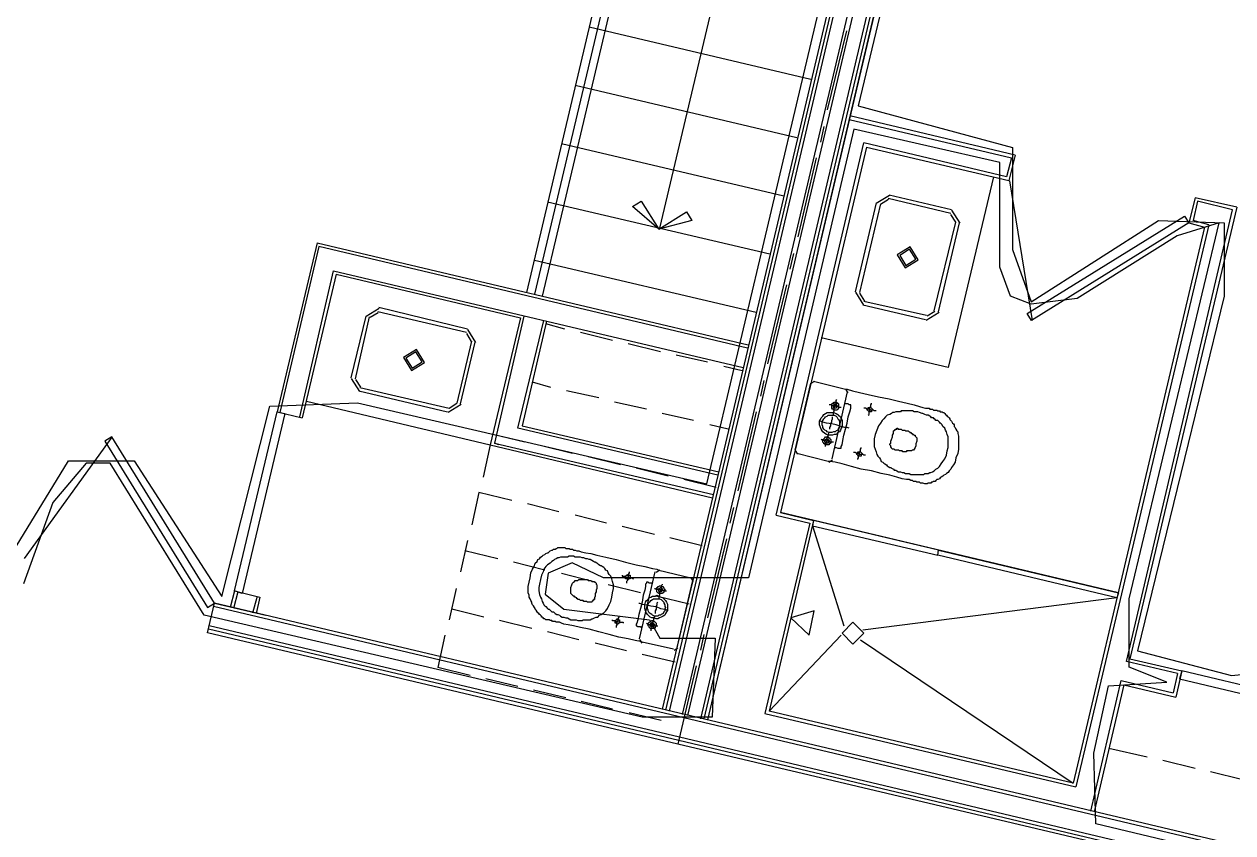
# Model space of a CAD drawing. Header units: feet. Extents: x -84 to 198, y -22 to 181.
# Drawn here: x 75.56 to 94.1, y 126.99 to 139.38 of the extents above; entities that cross this region are included whole.
import ezdxf

# ---------------------------------------------------------------- set-up
doc = ezdxf.new("R2010")
doc.units = ezdxf.units.FT
for name, color, linetype in [('A-AREA-COMUN', 252, 'CONTINUOUS'), ('A-AREA-UNIDAD', 30, 'CONTINUOUS'), ('A-LINEA', 7, 'CONTINUOUS'), ('A-LINEA-FINA', 9, 'CONTINUOUS')]:
    doc.layers.add(name, color=color, linetype=linetype)

msp = doc.modelspace()

# ---------------------------------------------------------------- linework, layer by layer
at = {"layer": 'A-AREA-COMUN'}
msp.add_lwpolyline([(96.32, 126.0978), (92, 127.1289), (91.968, 128.2133), (92.192, 129.2444), (93.088, 129.2978), (92.512, 129.5289), (92.512, 130.5778), (93.888, 136.3378), (93.248, 136.1422), (91.712, 135.1822), (91.008, 135.0933), (90.688, 135.2178), (90.528, 135.6622), (90.528, 137.2622), (88.288, 137.7778), (86.672, 130.8978), (84.448, 130.8978), (83.968, 131.1289), (83.6, 130.9689), (83.552, 130.6489), (83.84, 130.4178), (85.152, 130.2578), (85.312, 129.9733), (86.16, 129.9733), (86.112, 128.7644), (85.04, 128.7644), (78.32, 130.3289), (76.88, 132.6578), (76.512, 132.6578), (76, 132.0533), (75.552, 130.8089)], dxfattribs=at)
at = {"layer": 'A-AREA-UNIDAD'}
for points in [[(46.88, 133.8489), (48.032, 133.9733), (49.808, 133.5289), (49.92, 133.7422), (50.912, 133.7422), (52.128, 133.4222), (52.88, 133.4222), (52.992, 132.7644), (73.152, 128.0178), (73.952, 131.4489), (75.44, 131.3778), (76.24, 132.6933), (77.248, 132.6933), (78.592, 130.6133), (79.328, 133.5289), (80.672, 133.5822), (86.032, 132.3378), (90, 149.1022), (90.688, 149.1022), (91.92, 154.2933), (91.68, 154.4533), (91.68, 155.5378), (92.672, 159.8222), (101.44, 159.3422)], [(99.072, 159.2889), (93.248, 159.5378), (92.128, 154.8978), (92, 153.3333), (88.352, 138.1333), (90.72, 137.4933), (90.72, 135.9289), (91.008, 135.1289), (92.96, 136.3733), (93.968, 136.3378), (93.968, 135.2178), (92.64, 129.7778), (94.08, 129.4044), (95.328, 129.5289)]]:
    msp.add_lwpolyline(points, dxfattribs=at)
at = {"layer": 'A-LINEA'}
for p, q in [((91.8667, 153.3911), (86.04, 128.7244)), ((90.12, 149.0711), (86.2533, 132.6844)), ((90.12, 149.0711), (86.2533, 132.6844)), ((90.1733, 149.0578), (85.4, 128.8711)), ((90.1733, 149.0578), (85.4, 128.8711)), ((90.2267, 149.0578), (85.4533, 128.8578)), ((90.2267, 149.0578), (85.4533, 128.8578)), ((90.4267, 149.0044), (85.6533, 128.8044)), ((90.4267, 149.0044), (85.6533, 128.8044)), ((90.5067, 148.9911), (85.7333, 128.7911)), ((90.5067, 148.9911), (85.7333, 128.7911)), ((90.7067, 148.9378), (85.9333, 128.7378)), ((90.7067, 148.9378), (85.9333, 128.7378)), ((90.76, 148.9244), (85.9867, 128.7378)), ((90.76, 148.9244), (85.9867, 128.7378)), ((90.8133, 148.9111), (86.04, 128.7244)), ((85.9067, 146.4711), (83.2667, 135.2711)), ((86.04, 146.4444), (83.3867, 135.2444)), ((86.16, 146.4178), (83.5067, 135.2178)), ((87.6267, 146.0711), (85.3067, 136.2578)), ((87.6267, 138.5378), (84.2267, 139.3378)), ((88.1733, 139.2844), (87.88, 138.0711)), ((88.1733, 139.2844), (87.88, 138.0711)), ((87.4133, 137.6444), (84.0133, 138.4444)), ((90.76, 137.3778), (88.2267, 137.9778)), ((87.8267, 137.8178), (87.7733, 137.5778)), ((87.8267, 137.8178), (87.7733, 137.5778)), ((88.2133, 137.9244), (90.7067, 137.3378)), ((87.0933, 131.8578), (88.44, 137.5644)), ((90.6267, 137.0444), (88.44, 137.5644)), ((87.2133, 136.7511), (83.8, 137.5511)), ((88.48, 137.4978), (87.16, 131.8978)), ((88.48, 137.4978), (90.6667, 136.9911)), ((87.7067, 137.3378), (87.4267, 136.1244)), ((87.7067, 137.3378), (87.4267, 136.1244)), ((90.7067, 137.3378), (90.6267, 137.0444)), ((90.76, 137.3778), (90.6667, 136.9911)), ((90.4267, 137.0444), (89.7333, 134.1244)), ((90.6761, 136.9834), (91.0224, 134.8427)), ((87, 135.8578), (83.5867, 136.6578)), ((88.6267, 136.6444), (88.3067, 135.2844)), ((88.8317, 136.76), (88.6311, 136.6361)), ((88.8164, 136.6951), (88.696, 136.6208)), ((89.7733, 136.4844), (88.8133, 136.7111)), ((89.7867, 136.5378), (88.8267, 136.7644)), ((93.52, 136.7244), (93.4267, 136.3378)), ((94.16, 136.5778), (93.52, 136.7244)), ((88.6933, 136.6311), (88.3733, 135.2711)), ((89.8506, 136.3481), (89.7764, 136.4684)), ((89.9155, 136.3327), (89.7917, 136.5333)), ((92.4667, 129.6178), (94.0933, 136.5378)), ((94.16, 136.5778), (92.52, 129.6578)), ((89.52, 134.9911), (89.8533, 136.3511)), ((89.5867, 134.9778), (89.9067, 136.3378)), ((93.6667, 136.2711), (91.6533, 127.7511)), ((93.7333, 136.3111), (91.6933, 127.6978)), ((93.4267, 136.3378), (93.6667, 136.2711)), ((93.7333, 136.3111), (93.4933, 136.3778)), ((80.0533, 136.0311), (79.44, 133.4444)), ((80.08, 135.9778), (79.48, 133.4311)), ((80.0533, 136.0311), (86.6667, 134.4711)), ((86.6533, 134.4178), (80.08, 135.9778)), ((86.7867, 134.9644), (83.3867, 135.7644)), ((87.36, 135.8711), (87.3067, 135.6311)), ((87.36, 135.8711), (87.3067, 135.6311)), ((79.7867, 133.3644), (80.3067, 135.6044)), ((80.3467, 135.5511), (79.8267, 133.3511)), ((80.3067, 135.6044), (86.5867, 134.1244)), ((80.3467, 135.5511), (83.1733, 134.8844)), ((87.2533, 135.3911), (86.96, 134.1778)), ((87.2533, 135.3911), (86.96, 134.1778)), ((88.3111, 135.2761), (88.435, 135.0756)), ((88.376, 135.2608), (88.4503, 135.1405)), ((81.005, 135.0266), (80.8045, 134.9028)), ((82.3467, 134.6578), (80.9867, 134.9778)), ((82.36, 134.7111), (81, 135.0444)), ((88.4267, 135.0844), (89.3867, 134.8578)), ((88.44, 135.1378), (89.4, 134.9244)), ((89.395, 134.8489), (89.5955, 134.9727)), ((89.4103, 134.9138), (89.5306, 134.9881)), ((80.8, 134.9111), (80.5733, 133.9644)), ((80.8533, 134.8978), (80.64, 133.9511)), ((80.9897, 134.9618), (80.8694, 134.8875)), ((83.1733, 134.8844), (82.7067, 132.9378)), ((83.2267, 134.9111), (82.7733, 132.9644)), ((83.1333, 133.1911), (83.5333, 134.8444)), ((83.5733, 134.8311), (83.2, 133.2311)), ((83.8533, 134.7111), (83.56, 134.7911)), ((82.424, 134.5214), (82.3497, 134.6418)), ((82.4889, 134.5061), (82.365, 134.7066)), ((84.5867, 134.5378), (84.0933, 134.6578)), ((82.2, 133.5778), (82.4267, 134.5244)), ((82.2533, 133.5644), (82.48, 134.5111)), ((85.32, 134.3644), (84.8267, 134.4844)), ((89.7333, 134.1244), (87.7867, 134.5778)), ((86.04, 134.2044), (85.56, 134.3111)), ((86.5733, 134.0711), (86.2933, 134.1378)), ((80.5778, 133.9561), (80.7016, 133.7556)), ((80.6427, 133.9408), (80.717, 133.8205)), ((83.64, 133.8178), (83.36, 133.8978)), ((86.9067, 133.9244), (86.8533, 133.6844)), ((86.9067, 133.9244), (86.8533, 133.6844)), ((87.3867, 132.8578), (87.6267, 133.8844)), ((87.6841, 133.9099), (87.6279, 133.8752)), ((87.6667, 133.9111), (88.16, 133.7911)), ((80.6933, 133.7644), (82.0533, 133.4444)), ((80.7067, 133.8178), (82.08, 133.4978)), ((84.3733, 133.6578), (83.88, 133.7644)), ((88.1867, 133.7511), (87.9467, 132.7244)), ((88.1987, 133.7337), (88.1641, 133.7899)), ((79.8933, 133.6044), (82.7067, 132.9378)), ((82.0616, 133.4356), (82.2622, 133.5594)), ((82.077, 133.5005), (82.1973, 133.5748)), ((85.1067, 133.4844), (84.6133, 133.5911)), ((79.44, 133.4444), (79.8267, 133.3511)), ((85.8267, 133.3111), (85.3467, 133.4178)), ((86.7867, 133.4444), (86.5067, 132.2311)), ((86.7867, 133.4444), (86.5067, 132.2311)), ((86.2, 132.4711), (83.1333, 133.1911)), ((83.2, 133.2311), (86.2133, 132.5244)), ((86.36, 133.1778), (86.08, 133.2444)), ((76.905, 133.0537), (75.5608, 131.1966)), ((82.7067, 132.9378), (82.6, 132.4444)), ((82.7067, 132.9378), (86.12, 132.1244)), ((83.24, 132.9778), (82.7467, 133.0978)), ((82.7733, 132.9644), (86.1333, 132.1778)), ((82.84, 132.9378), (82.7733, 132.9644)), ((83.9733, 132.8044), (83.4933, 132.9244)), ((84.7067, 132.6311), (84.2133, 132.7511)), ((87.3879, 132.8485), (87.4226, 132.7924)), ((87.8933, 132.6844), (87.4133, 132.8044)), ((85.44, 132.4578), (84.9467, 132.5778)), ((86.2533, 132.6844), (85.3467, 128.8844)), ((87.9026, 132.6724), (87.9587, 132.707)), ((86.1733, 132.2844), (85.68, 132.4044)), ((82.5333, 132.2044), (82.4267, 131.7111)), ((83.04, 132.0844), (82.5333, 132.2044)), ((83.76, 131.9111), (83.28, 132.0311)), ((84.4933, 131.7378), (84.0133, 131.8578)), ((86.44, 131.9778), (86.3867, 131.7378)), ((86.44, 131.9778), (86.3867, 131.7378)), ((87.0933, 131.8578), (87.6133, 131.7378)), ((92.3467, 130.6711), (87.16, 131.8978)), ((85.2267, 131.5644), (84.7333, 131.6844)), ((87.6133, 131.7378), (86.92, 128.8178)), ((87.6533, 131.6978), (88.1333, 130.1644)), ((82.36, 131.4711), (82.2533, 130.9911)), ((85.96, 131.3911), (85.4667, 131.5111)), ((86.3333, 131.4978), (86.04, 130.2844)), ((86.3333, 131.4978), (86.04, 130.2844)), ((82.8267, 131.1911), (82.32, 131.3111)), ((89.5333, 131.2978), (89.5333, 131.2978)), ((89.6267, 131.2711), (89.6267, 131.2711)), ((83.5467, 131.0178), (83.0667, 131.1378)), ((84.28, 130.8444), (83.8, 130.9644)), ((85, 129.9644), (85.24, 130.9911)), ((85.3107, 131.0165), (85.2546, 130.9819)), ((85.2933, 131.0178), (85.7867, 130.8978)), ((85.8254, 130.8404), (85.7907, 130.8965)), ((82.1867, 130.7378), (82.08, 130.2578)), ((85.0133, 130.6711), (84.52, 130.7911)), ((85.8133, 130.8578), (85.5733, 129.8311)), ((78.7867, 130.6978), (78.72, 130.4444)), ((78.84, 130.6844), (78.7733, 130.4311)), ((78.7867, 130.6978), (79.1733, 130.6044)), ((79.0667, 130.3644), (79.1333, 130.6044)), ((79.1733, 130.6044), (79.12, 130.3511)), ((85.76, 130.4978), (85.2533, 130.6178)), ((92.32, 130.5911), (88.4267, 130.0978)), ((78.3733, 130.0578), (78.48, 130.5111)), ((85.68, 128.7511), (78.4667, 130.4578)), ((85.6933, 128.8044), (78.48, 130.5111)), ((78.48, 130.5111), (79.2667, 130.3244)), ((82.6133, 130.2978), (82.12, 130.4178)), ((85.6133, 128.4578), (78.4, 130.1644)), ((83.3467, 130.1244), (82.8533, 130.2444)), ((85.5867, 128.3511), (78.3733, 130.0578)), ((85.6, 128.4044), (78.3867, 130.1111)), ((82.0133, 130.0178), (81.9067, 129.5244)), ((84.0667, 129.9511), (83.5867, 130.0711)), ((85.9867, 130.0311), (85.9333, 129.7911)), ((85.9867, 130.0311), (85.9333, 129.7911)), ((88.0933, 130.0178), (86.9867, 128.8578)), ((84.8, 129.7778), (84.32, 129.8978)), ((85.0013, 129.9552), (85.0359, 129.899)), ((85.52, 129.8044), (85.04, 129.9111)), ((85.5293, 129.7924), (85.5854, 129.827)), ((88.3867, 129.9511), (91.6533, 127.7511)), ((85.5467, 129.6044), (85.04, 129.7244)), ((93.2533, 129.4311), (92.4667, 129.6178)), ((92.52, 129.6578), (93.32, 129.4711)), ((82.4, 129.4044), (81.9067, 129.5244)), ((85.8667, 129.5511), (85.5867, 128.3511)), ((85.8667, 129.5511), (85.5867, 128.3511)), ((93.2533, 129.4311), (93.1867, 129.1378)), ((93.32, 129.4711), (93.2267, 129.0711)), ((83.1333, 129.2311), (82.64, 129.3511)), ((91.92, 127.3244), (92.3867, 129.3244)), ((92.4267, 129.2578), (91.9733, 127.3111)), ((92.3867, 129.3244), (93.1867, 129.1378)), ((92.4267, 129.2578), (93.2267, 129.0711)), ((83.8667, 129.0578), (83.3733, 129.1778)), ((84.5867, 128.8844), (84.1067, 129.0044)), ((91.6533, 127.7511), (86.9867, 128.8578)), ((85.3333, 128.7111), (84.84, 128.8311)), ((96.9333, 126.0844), (85.68, 128.7511)), ((96.9467, 126.1378), (85.6933, 128.8044)), ((86.92, 128.8178), (91.6933, 127.6978)), ((96.84, 125.6978), (85.5867, 128.3511)), ((96.8533, 125.7378), (85.6, 128.4044)), ((96.8667, 125.7911), (85.6133, 128.4578)), ((92.7867, 128.1511), (92.2, 128.2844)), ((93.52, 127.9778), (93.0267, 128.0978)), ((94.2533, 127.8044), (93.76, 127.9244))]:
    msp.add_line(p, q, dxfattribs=at)
for points in [[(85.8, 136.3778), (85.2933, 136.2444), (84.8933, 136.5911), (85.0267, 136.6711), (85.2933, 136.2444), (85.72, 136.5111), (85.8, 136.3778)], [(94.0933, 136.5378), (93.56, 136.6711), (93.4933, 136.3778)], [(93.4267, 136.3378), (91.0133, 134.8444), (90.9467, 134.9511), (93.36, 136.4444), (93.4267, 136.3378)], [(89.075, 135.6489), (89.2755, 135.7727), (89.1517, 135.9733), (88.9511, 135.8495), (89.075, 135.6489)], [(89.0842, 135.6878), (89.2366, 135.7819), (89.1425, 135.9344), (88.9901, 135.8403), (89.0842, 135.6878)], [(81.3778, 134.2761), (81.5016, 134.0756), (81.7022, 134.1994), (81.5784, 134.4), (81.3778, 134.2761)], [(81.4167, 134.2669), (81.5108, 134.1145), (81.6633, 134.2086), (81.5692, 134.361), (81.4167, 134.2669)], [(88.16, 133.7911), (88.1867, 133.7911), (88.2667, 133.7644), (88.3733, 133.7378), (88.5067, 133.7111), (88.6667, 133.6711), (88.8267, 133.6444), (88.9733, 133.6044), (89.1067, 133.5778), (89.2133, 133.5511), (89.2933, 133.5244), (89.3467, 133.5111), (89.3867, 133.4978), (89.4133, 133.4978), (89.44, 133.4978), (89.4533, 133.4844), (89.4667, 133.4844), (89.48, 133.4844), (89.4933, 133.4844), (89.5067, 133.4711), (89.52, 133.4711), (89.5333, 133.4711), (89.56, 133.4711), (89.5733, 133.4578), (89.5867, 133.4578), (89.6, 133.4578), (89.6133, 133.4444), (89.6267, 133.4444), (89.64, 133.4444), (89.6533, 133.4311), (89.6667, 133.4311), (89.68, 133.4178), (89.6933, 133.4044), (89.7067, 133.3911), (89.72, 133.3778), (89.7333, 133.3644), (89.7467, 133.3511), (89.76, 133.3378), (89.76, 133.3244), (89.7733, 133.3111), (89.7867, 133.2978), (89.8, 133.2711), (89.8133, 133.2578), (89.8267, 133.2444), (89.8267, 133.2178), (89.84, 133.2044), (89.8533, 133.1778), (89.8667, 133.1511), (89.88, 133.1378), (89.88, 133.1111), (89.8933, 133.0711), (89.8933, 133.0311), (89.8933, 132.9911), (89.8933, 132.9378), (89.8933, 132.8711), (89.88, 132.8044), (89.8533, 132.7378), (89.84, 132.6711), (89.8133, 132.6311), (89.7867, 132.5911), (89.7733, 132.5644), (89.7467, 132.5378), (89.7333, 132.5111), (89.7067, 132.4978), (89.6933, 132.4844), (89.6667, 132.4711), (89.6533, 132.4578), (89.6267, 132.4444), (89.6133, 132.4311), (89.6, 132.4178), (89.5733, 132.4044), (89.56, 132.4044), (89.5467, 132.3911), (89.5333, 132.3778), (89.5067, 132.3778), (89.4933, 132.3644), (89.48, 132.3644), (89.4667, 132.3511), (89.44, 132.3511), (89.4267, 132.3511), (89.4133, 132.3378), (89.4, 132.3378), (89.3867, 132.3378), (89.3733, 132.3378), (89.3467, 132.3511), (89.3333, 132.3511), (89.32, 132.3511), (89.3067, 132.3511), (89.2933, 132.3644), (89.28, 132.3644), (89.2667, 132.3644), (89.2533, 132.3644), (89.24, 132.3778), (89.2267, 132.3778), (89.2133, 132.3778), (89.2, 132.3778), (89.1867, 132.3911), (89.1733, 132.3911), (89.16, 132.3911), (89.1333, 132.4044), (89.0933, 132.4044), (89.0267, 132.4178), (88.9467, 132.4444), (88.84, 132.4711), (88.7067, 132.4978), (88.56, 132.5378), (88.4, 132.5644), (88.2533, 132.6044), (88.1067, 132.6444), (88, 132.6711), (87.92, 132.6844), (87.8933, 132.6844)], [(88.0933, 133.5111), (88.0667, 133.5111), (88.0533, 133.5244), (88.0133, 133.5244), (87.9867, 133.5378), (87.96, 133.5378), (87.9333, 133.5511), (87.92, 133.5511), (87.9067, 133.5511)], [(88.0533, 133.5111), (88.0533, 133.4978), (88.04, 133.4844), (88.0267, 133.4711), (88.0133, 133.4711), (88, 133.4711), (87.9867, 133.4711), (87.9733, 133.4711), (87.9733, 133.4844), (87.96, 133.4844), (87.9467, 133.4978), (87.9467, 133.5111), (87.9467, 133.5244), (87.9467, 133.5378), (87.9467, 133.5511), (87.9467, 133.5644), (87.96, 133.5778), (87.9733, 133.5778), (87.9867, 133.5911), (88, 133.5911), (88.0133, 133.5911), (88.0267, 133.5911), (88.0267, 133.5778), (88.04, 133.5778), (88.0533, 133.5644), (88.0533, 133.5511), (88.0533, 133.5378), (88.0533, 133.5244), (88.0533, 133.5111)], [(87.9733, 133.4044), (87.9733, 133.4311), (87.9867, 133.4578), (87.9867, 133.4978), (88, 133.5378), (88.0133, 133.5644), (88.0133, 133.5911), (88.0133, 133.6178), (88.0267, 133.6311)], [(88.0267, 133.5244), (88.0267, 133.5111), (88.0133, 133.5111), (88.0133, 133.4978), (88, 133.4978), (87.9867, 133.4978), (87.9733, 133.5111), (87.9733, 133.5244), (87.9733, 133.5378), (87.9733, 133.5511), (87.9867, 133.5511), (87.9867, 133.5644), (88, 133.5644), (88.0133, 133.5644), (88.0133, 133.5511), (88.0267, 133.5511), (88.0267, 133.5378), (88.0267, 133.5244)], [(87.9867, 132.8978), (88, 132.8978), (88.0133, 132.8978), (88.04, 132.8844), (88.0533, 132.8844), (88.0667, 132.8844), (88.08, 132.8844), (88.0933, 132.8844), (88.0933, 132.8978), (88.0933, 132.9111), (88.1067, 132.9378), (88.12, 133.0044), (88.1333, 133.0844), (88.16, 133.1778), (88.1867, 133.2711), (88.2, 133.3644), (88.2267, 133.4444), (88.24, 133.4978), (88.24, 133.5244), (88.24, 133.5378), (88.24, 133.5511), (88.2267, 133.5511), (88.2133, 133.5511), (88.2, 133.5644), (88.1867, 133.5644), (88.1733, 133.5644), (88.16, 133.5644), (88.1467, 133.5644)], [(88.6267, 133.4578), (88.6, 133.4578), (88.5867, 133.4711), (88.5467, 133.4711), (88.52, 133.4844), (88.4933, 133.4844), (88.4667, 133.4978), (88.4533, 133.4978), (88.44, 133.4978)], [(88.5733, 133.4711), (88.56, 133.4578), (88.56, 133.4444), (88.5467, 133.4444), (88.5333, 133.4444), (88.52, 133.4444), (88.5067, 133.4578), (88.5067, 133.4711), (88.4933, 133.4711), (88.4933, 133.4844), (88.5067, 133.4978), (88.5067, 133.5111), (88.52, 133.5111), (88.5333, 133.5111), (88.5467, 133.5111), (88.56, 133.4978), (88.5733, 133.4844), (88.5733, 133.4711)], [(88.5067, 133.3911), (88.52, 133.4044), (88.52, 133.4178), (88.52, 133.4444), (88.5333, 133.4711), (88.5333, 133.4978), (88.5467, 133.5244), (88.5467, 133.5511), (88.56, 133.5644), (88.56, 133.5778)], [(79.56, 133.4178), (78.9067, 130.6578), (78.7867, 130.6978), (79.44, 133.4444), (79.56, 133.4178)], [(88.1067, 133.2178), (88.0933, 133.1911), (88.08, 133.1644), (88.0667, 133.1378), (88.04, 133.1244), (88.0133, 133.0978), (87.9867, 133.0978), (87.96, 133.0844), (87.9333, 133.0844), (87.8933, 133.0844), (87.8667, 133.0978), (87.84, 133.1111), (87.8133, 133.1378), (87.8, 133.1511), (87.7867, 133.1778), (87.7733, 133.2044), (87.76, 133.2444), (87.76, 133.2711), (87.76, 133.2978), (87.7733, 133.3244), (87.7867, 133.3511), (87.8133, 133.3778), (87.8267, 133.4044), (87.8533, 133.4178), (87.88, 133.4311), (87.92, 133.4311), (87.9467, 133.4311), (87.9733, 133.4311), (88.0133, 133.4178), (88.04, 133.4044), (88.0533, 133.3911), (88.08, 133.3644), (88.0933, 133.3378), (88.1067, 133.3111), (88.1067, 133.2844), (88.1067, 133.2444), (88.1067, 133.2178)], [(88.0667, 133.2311), (88.0667, 133.2044), (88.0533, 133.1911), (88.04, 133.1644), (88.0133, 133.1511), (88, 133.1378), (87.9733, 133.1378), (87.9467, 133.1244), (87.9333, 133.1244), (87.9067, 133.1244), (87.88, 133.1378), (87.8667, 133.1511), (87.84, 133.1644), (87.8267, 133.1778), (87.8133, 133.2044), (87.8133, 133.2178), (87.8, 133.2444), (87.8, 133.2711), (87.8, 133.2978), (87.8133, 133.3111), (87.8267, 133.3378), (87.84, 133.3511), (87.8533, 133.3644), (87.88, 133.3778), (87.8933, 133.3911), (87.92, 133.3911), (87.9467, 133.3911), (87.9733, 133.3911), (87.9867, 133.3911), (88.0133, 133.3778), (88.0267, 133.3644), (88.04, 133.3378), (88.0533, 133.3244), (88.0667, 133.2978), (88.0667, 133.2844), (88.0667, 133.2578), (88.0667, 133.2311)], [(87.92, 133.1778), (87.92, 133.1911), (87.92, 133.2044), (87.9333, 133.2311), (87.9333, 133.2578), (87.9467, 133.2844), (87.9467, 133.3111), (87.96, 133.3378), (87.96, 133.3511), (87.96, 133.3644)], [(88.6133, 133.0978), (88.6, 133.0311), (88.6, 132.9644), (88.6, 132.9111), (88.6133, 132.8711), (88.6267, 132.8311), (88.64, 132.7911), (88.6533, 132.7644), (88.68, 132.7378), (88.6933, 132.7111), (88.7067, 132.6844), (88.7333, 132.6711), (88.7467, 132.6578), (88.76, 132.6444), (88.7867, 132.6311), (88.8, 132.6178), (88.8133, 132.6044), (88.84, 132.5911), (88.8533, 132.5911), (88.8667, 132.5778), (88.8933, 132.5644), (88.9067, 132.5511), (88.9333, 132.5511), (88.9467, 132.5378), (88.9733, 132.5244), (89, 132.5244), (89.0267, 132.5111), (89.0533, 132.5111), (89.08, 132.4978), (89.1067, 132.4978), (89.1333, 132.4978), (89.16, 132.4844), (89.1867, 132.4844), (89.2133, 132.4844), (89.24, 132.4844), (89.2533, 132.4844), (89.28, 132.4844), (89.2933, 132.4844), (89.32, 132.4844), (89.3333, 132.4844), (89.36, 132.4844), (89.3733, 132.4978), (89.3867, 132.4978), (89.4133, 132.4978), (89.4267, 132.4978), (89.4533, 132.5111), (89.4667, 132.5111), (89.4933, 132.5244), (89.52, 132.5378), (89.5467, 132.5644), (89.5733, 132.5778), (89.6, 132.6044), (89.6267, 132.6444), (89.6533, 132.6844), (89.68, 132.7244), (89.7067, 132.7778), (89.72, 132.8444), (89.7333, 132.8978), (89.7333, 132.9644), (89.7333, 133.0178), (89.7333, 133.0578), (89.72, 133.0978), (89.7067, 133.1378), (89.6933, 133.1644), (89.68, 133.1911), (89.6533, 133.2178), (89.64, 133.2444), (89.6267, 133.2578), (89.6133, 133.2711), (89.6, 133.2844), (89.5867, 133.2978), (89.5733, 133.3111), (89.5467, 133.3111), (89.5333, 133.3244), (89.52, 133.3378), (89.5067, 133.3511), (89.48, 133.3511), (89.4667, 133.3644), (89.4533, 133.3778), (89.4267, 133.3911), (89.4, 133.3911), (89.3733, 133.4044), (89.3467, 133.4178), (89.3333, 133.4178), (89.2933, 133.4311), (89.2667, 133.4444), (89.24, 133.4444), (89.2133, 133.4444), (89.1867, 133.4578), (89.1733, 133.4578), (89.1467, 133.4578), (89.12, 133.4578), (89.0933, 133.4578), (89.08, 133.4578), (89.0533, 133.4578), (89.04, 133.4578), (89.0133, 133.4578), (89, 133.4444), (88.9733, 133.4444), (88.96, 133.4444), (88.9333, 133.4444), (88.9067, 133.4311), (88.88, 133.4311), (88.8667, 133.4178), (88.84, 133.4044), (88.8, 133.3911), (88.7733, 133.3644), (88.7467, 133.3378), (88.72, 133.3111), (88.6933, 133.2711), (88.6667, 133.2311), (88.64, 133.1644), (88.6133, 133.0978)], [(88.2133, 133.1911), (88.1867, 133.2044), (88.1467, 133.2044), (88.0933, 133.2178), (88.0133, 133.2444), (87.9467, 133.2578), (87.8667, 133.2711), (87.8133, 133.2844), (87.7733, 133.2978), (87.76, 133.2978)], [(87.8533, 132.9111), (87.8533, 132.9378), (87.8667, 132.9644), (87.88, 133.0044), (87.88, 133.0444), (87.8933, 133.0711), (87.8933, 133.0978), (87.9067, 133.1244), (87.9067, 133.1378)], [(88.8933, 133.1378), (88.8933, 133.1511), (88.9067, 133.1511), (88.9067, 133.1644), (88.92, 133.1644), (88.92, 133.1778), (88.9333, 133.1778), (88.9467, 133.1778), (88.9467, 133.1911), (88.96, 133.1911), (88.96, 133.1778), (88.9733, 133.1778), (88.9867, 133.1778), (89, 133.1778), (89.0133, 133.1778), (89.0267, 133.1644), (89.04, 133.1644), (89.0533, 133.1644), (89.0667, 133.1644), (89.08, 133.1511), (89.0933, 133.1511), (89.1067, 133.1511), (89.12, 133.1511), (89.1333, 133.1378), (89.1467, 133.1378), (89.1467, 133.1244), (89.16, 133.1244), (89.1733, 133.1111), (89.1867, 133.1111), (89.1867, 133.0978), (89.2, 133.0978), (89.2133, 133.0844), (89.2267, 133.0844), (89.2267, 133.0711), (89.24, 133.0578), (89.2533, 133.0444), (89.2533, 133.0178), (89.2533, 132.9911), (89.24, 132.9511), (89.24, 132.9244), (89.2267, 132.8978), (89.2133, 132.8711), (89.2, 132.8578), (89.1867, 132.8578), (89.1733, 132.8444), (89.16, 132.8444), (89.1467, 132.8444), (89.1333, 132.8444), (89.12, 132.8444), (89.1067, 132.8444), (89.0933, 132.8444), (89.0933, 132.8311), (89.08, 132.8311), (89.0667, 132.8311), (89.0533, 132.8311), (89.04, 132.8311), (89.0267, 132.8444), (89.0133, 132.8444), (89, 132.8444), (88.9867, 132.8444), (88.9733, 132.8578), (88.9467, 132.8578), (88.9333, 132.8578), (88.92, 132.8578), (88.9067, 132.8711), (88.8933, 132.8711), (88.88, 132.8711), (88.8667, 132.8844), (88.8667, 132.8978), (88.8533, 132.8978), (88.8533, 132.9111), (88.8533, 132.9244), (88.84, 132.9378), (88.84, 132.9511), (88.8533, 132.9644), (88.8533, 132.9911), (88.8667, 133.0178), (88.88, 133.0578), (88.88, 133.0844), (88.8933, 133.1111), (88.8933, 133.1378)], [(78.48, 130.5111), (76.9067, 133.0578), (76.8, 132.9911), (78.3733, 130.4444), (78.48, 130.5111)], [(87.9733, 132.9778), (87.96, 132.9778), (87.9467, 132.9778), (87.92, 132.9778), (87.8933, 132.9911), (87.8667, 132.9911), (87.8267, 133.0044), (87.8133, 133.0044), (87.7867, 133.0178)], [(87.9333, 132.9778), (87.9333, 132.9644), (87.92, 132.9644), (87.92, 132.9511), (87.9067, 132.9511), (87.9067, 132.9378), (87.8933, 132.9378), (87.88, 132.9378), (87.8667, 132.9378), (87.8533, 132.9378), (87.84, 132.9511), (87.8267, 132.9511), (87.8267, 132.9644), (87.8133, 132.9778), (87.8133, 132.9911), (87.8133, 133.0044), (87.8133, 133.0178), (87.8267, 133.0311), (87.84, 133.0444), (87.8533, 133.0578), (87.8667, 133.0578), (87.88, 133.0578), (87.8933, 133.0578), (87.8933, 133.0444), (87.9067, 133.0444), (87.92, 133.0444), (87.92, 133.0311), (87.9333, 133.0178), (87.9333, 133.0044), (87.9333, 132.9911), (87.9333, 132.9778)], [(87.9067, 132.9911), (87.9067, 132.9778), (87.8933, 132.9778), (87.8933, 132.9644), (87.88, 132.9644), (87.8667, 132.9644), (87.8533, 132.9644), (87.8533, 132.9778), (87.84, 132.9778), (87.84, 132.9911), (87.84, 133.0044), (87.8533, 133.0178), (87.8667, 133.0311), (87.88, 133.0311), (87.88, 133.0178), (87.8933, 133.0178), (87.9067, 133.0044), (87.9067, 132.9911)], [(88.4667, 132.7778), (88.44, 132.7778), (88.4267, 132.7911), (88.3867, 132.7911), (88.36, 132.8044), (88.3333, 132.8044), (88.3067, 132.8178), (88.2933, 132.8178), (88.28, 132.8178)], [(88.4133, 132.7911), (88.4, 132.7911), (88.4, 132.7778), (88.4, 132.7644), (88.3867, 132.7644), (88.3733, 132.7644), (88.36, 132.7644), (88.3467, 132.7778), (88.3333, 132.7911), (88.3333, 132.8044), (88.3467, 132.8178), (88.3467, 132.8311), (88.36, 132.8311), (88.3733, 132.8311), (88.3867, 132.8311), (88.4, 132.8178), (88.4133, 132.8044), (88.4133, 132.7911)], [(88.3467, 132.7111), (88.3467, 132.7244), (88.36, 132.7378), (88.36, 132.7644), (88.3733, 132.7911), (88.3733, 132.8178), (88.3867, 132.8444), (88.3867, 132.8711), (88.4, 132.8844), (88.4, 132.8978)], [(87.16, 131.8978), (87.6667, 131.7778), (86.9867, 128.8578)], [(87.6533, 131.6978), (89.5733, 131.2444), (89.5867, 131.3244), (87.6667, 131.7778), (87.6533, 131.6978)], [(87.7067, 131.7244), (87.7067, 131.7244), (87.7067, 131.7244)], [(85.04, 129.9111), (85.0133, 129.9244), (84.9333, 129.9378), (84.8267, 129.9644), (84.68, 129.9911), (84.5333, 130.0311), (84.3733, 130.0711), (84.2267, 130.1111), (84.0933, 130.1378), (83.9867, 130.1644), (83.9067, 130.1778), (83.84, 130.1911), (83.8, 130.2044), (83.7733, 130.2178), (83.76, 130.2178), (83.7467, 130.2178), (83.7333, 130.2178), (83.72, 130.2178), (83.7067, 130.2311), (83.6933, 130.2311), (83.68, 130.2311), (83.6667, 130.2311), (83.6533, 130.2444), (83.64, 130.2444), (83.6267, 130.2444), (83.6133, 130.2578), (83.6, 130.2578), (83.5867, 130.2578), (83.56, 130.2578), (83.5467, 130.2711), (83.5333, 130.2711), (83.52, 130.2844), (83.5067, 130.2978), (83.4933, 130.2978), (83.4933, 130.3111), (83.48, 130.3244), (83.4667, 130.3378), (83.4533, 130.3511), (83.44, 130.3644), (83.4267, 130.3778), (83.4133, 130.4044), (83.4, 130.4178), (83.4, 130.4311), (83.3867, 130.4444), (83.3733, 130.4711), (83.36, 130.4844), (83.3467, 130.5111), (83.3467, 130.5244), (83.3333, 130.5511), (83.32, 130.5778), (83.3067, 130.6044), (83.3067, 130.6311), (83.2933, 130.6711), (83.2933, 130.7244), (83.2933, 130.7644), (83.3067, 130.8311), (83.32, 130.8978), (83.3333, 130.9778), (83.36, 131.0311), (83.3867, 131.0844), (83.4, 131.1244), (83.4267, 131.1511), (83.44, 131.1778), (83.4667, 131.1911), (83.48, 131.2178), (83.5067, 131.2311), (83.52, 131.2444), (83.5467, 131.2578), (83.56, 131.2711), (83.5867, 131.2844), (83.6, 131.2844), (83.6133, 131.2978), (83.6267, 131.3111), (83.6533, 131.3244), (83.6667, 131.3244), (83.68, 131.3378), (83.7067, 131.3378), (83.72, 131.3511), (83.7333, 131.3511), (83.7467, 131.3644), (83.76, 131.3644), (83.7867, 131.3644), (83.8, 131.3644), (83.8133, 131.3644), (83.8267, 131.3644), (83.84, 131.3644), (83.8533, 131.3644), (83.8667, 131.3511), (83.88, 131.3511), (83.9067, 131.3511), (83.92, 131.3511), (83.9333, 131.3378), (83.9467, 131.3378), (83.96, 131.3378), (83.9733, 131.3378), (83.9867, 131.3244), (84, 131.3244), (84.0133, 131.3244), (84.04, 131.3111), (84.0667, 131.3111), (84.1067, 131.2978), (84.1733, 131.2844), (84.2533, 131.2711), (84.3467, 131.2444), (84.48, 131.2178), (84.64, 131.1778), (84.7867, 131.1378), (84.9467, 131.0978), (85.08, 131.0711), (85.2, 131.0444), (85.2667, 131.0311), (85.2933, 131.0178)], [(92.32, 130.5911), (89.5733, 131.2444), (89.5867, 131.3244), (92.3467, 130.6711), (92.32, 130.5911)], [(84.5733, 130.6044), (84.5867, 130.6711), (84.6, 130.7378), (84.6, 130.7911), (84.5867, 130.8444), (84.5733, 130.8844), (84.56, 130.9244), (84.5333, 130.9511), (84.52, 130.9778), (84.5067, 131.0044), (84.48, 131.0178), (84.4667, 131.0444), (84.4533, 131.0578), (84.4267, 131.0711), (84.4133, 131.0844), (84.4, 131.0844), (84.3733, 131.0978), (84.36, 131.1111), (84.3467, 131.1244), (84.32, 131.1378), (84.3067, 131.1378), (84.2933, 131.1511), (84.2667, 131.1644), (84.24, 131.1778), (84.2267, 131.1778), (84.2, 131.1911), (84.1733, 131.1911), (84.1467, 131.2044), (84.12, 131.2044), (84.0933, 131.2178), (84.0533, 131.2178), (84.0267, 131.2178), (84.0133, 131.2178), (83.9867, 131.2311), (83.96, 131.2311), (83.9333, 131.2311), (83.92, 131.2311), (83.8933, 131.2178), (83.88, 131.2178), (83.8533, 131.2178), (83.84, 131.2178), (83.8133, 131.2178), (83.8, 131.2178), (83.7867, 131.2178), (83.76, 131.2044), (83.7467, 131.2044), (83.72, 131.1911), (83.6933, 131.1778), (83.68, 131.1644), (83.6533, 131.1511), (83.6267, 131.1244), (83.5867, 131.0978), (83.56, 131.0711), (83.5333, 131.0311), (83.52, 130.9911), (83.4933, 130.9378), (83.48, 130.8711), (83.4667, 130.8044), (83.4533, 130.7511), (83.4533, 130.6978), (83.4667, 130.6444), (83.48, 130.6044), (83.4933, 130.5778), (83.5067, 130.5378), (83.52, 130.5111), (83.5333, 130.4844), (83.5467, 130.4711), (83.56, 130.4578), (83.5867, 130.4311), (83.6, 130.4178), (83.6133, 130.4178), (83.6267, 130.4044), (83.64, 130.3911), (83.6533, 130.3778), (83.68, 130.3778), (83.6933, 130.3644), (83.7067, 130.3511), (83.7333, 130.3378), (83.7467, 130.3378), (83.7733, 130.3244), (83.7867, 130.3111), (83.8133, 130.2978), (83.84, 130.2978), (83.8667, 130.2844), (83.8933, 130.2844), (83.92, 130.2711), (83.9467, 130.2578), (83.9733, 130.2578), (84, 130.2578), (84.0267, 130.2578), (84.0533, 130.2444), (84.08, 130.2444), (84.0933, 130.2444), (84.12, 130.2444), (84.1333, 130.2578), (84.16, 130.2578), (84.1733, 130.2578), (84.2, 130.2578), (84.2133, 130.2578), (84.24, 130.2578), (84.2667, 130.2711), (84.28, 130.2711), (84.3067, 130.2844), (84.3333, 130.2978), (84.36, 130.2978), (84.3867, 130.3244), (84.4133, 130.3378), (84.4533, 130.3644), (84.48, 130.3911), (84.5067, 130.4311), (84.5333, 130.4844), (84.56, 130.5378), (84.5733, 130.6044)], [(84.7333, 130.9378), (84.7333, 130.9244), (84.7467, 130.9244), (84.7733, 130.9244), (84.8, 130.9111), (84.84, 130.9111), (84.8667, 130.8978), (84.88, 130.8978), (84.9067, 130.8844)], [(84.7867, 130.9244), (84.8, 130.9378), (84.8133, 130.9378), (84.8133, 130.9511), (84.8267, 130.9511), (84.84, 130.9378), (84.8533, 130.9378), (84.8533, 130.9244), (84.8533, 130.9111), (84.8533, 130.8978), (84.8533, 130.8844), (84.84, 130.8844), (84.8267, 130.8711), (84.8133, 130.8711), (84.8133, 130.8844), (84.8, 130.8844), (84.7867, 130.8844), (84.7867, 130.8978), (84.7867, 130.9111), (84.7867, 130.9244)], [(84.84, 130.9911), (84.84, 130.9778), (84.8267, 130.9511), (84.8267, 130.9244), (84.8133, 130.8844), (84.8133, 130.8578), (84.8, 130.8444), (84.8, 130.8178)], [(84.3067, 130.5644), (84.2933, 130.5644), (84.2933, 130.5511), (84.28, 130.5511), (84.28, 130.5378), (84.2667, 130.5378), (84.2667, 130.5244), (84.2533, 130.5244), (84.24, 130.5244), (84.2267, 130.5244), (84.2133, 130.5244), (84.2, 130.5244), (84.1867, 130.5378), (84.1733, 130.5378), (84.1467, 130.5378), (84.1333, 130.5511), (84.12, 130.5511), (84.1067, 130.5511), (84.0933, 130.5511), (84.08, 130.5644), (84.0667, 130.5644), (84.0533, 130.5644), (84.0533, 130.5778), (84.04, 130.5778), (84.04, 130.5911), (84.0267, 130.5911), (84.0133, 130.6044), (84, 130.6044), (84, 130.6178), (83.9867, 130.6178), (83.9733, 130.6311), (83.96, 130.6444), (83.9467, 130.6578), (83.9467, 130.6711), (83.9467, 130.6978), (83.9467, 130.7244), (83.9467, 130.7511), (83.96, 130.7911), (83.9733, 130.8178), (83.9867, 130.8311), (84, 130.8444), (84.0133, 130.8578), (84.0267, 130.8578), (84.04, 130.8578), (84.0533, 130.8578), (84.0667, 130.8711), (84.08, 130.8711), (84.0933, 130.8711), (84.1067, 130.8711), (84.12, 130.8711), (84.1333, 130.8711), (84.1467, 130.8711), (84.16, 130.8711), (84.1733, 130.8711), (84.1867, 130.8711), (84.2, 130.8711), (84.2133, 130.8578), (84.2267, 130.8578), (84.24, 130.8578), (84.2533, 130.8578), (84.2667, 130.8444), (84.28, 130.8444), (84.2933, 130.8444), (84.3067, 130.8444), (84.3067, 130.8311), (84.32, 130.8311), (84.3333, 130.8178), (84.3333, 130.8044), (84.3467, 130.7911), (84.3467, 130.7778), (84.3467, 130.7644), (84.3467, 130.7378), (84.3333, 130.7111), (84.3333, 130.6844), (84.32, 130.6578), (84.32, 130.6178), (84.3067, 130.5911), (84.3067, 130.5778), (84.3067, 130.5644)], [(85.2, 130.8044), (85.1867, 130.8178), (85.1733, 130.8178), (85.16, 130.8178), (85.1467, 130.8178), (85.1333, 130.8311), (85.12, 130.8311), (85.1067, 130.8311), (85.1067, 130.8178), (85.0933, 130.8044), (85.0933, 130.7644), (85.08, 130.7111), (85.0533, 130.6311), (85.04, 130.5244), (85.0133, 130.4311), (84.9867, 130.3378), (84.9733, 130.2578), (84.96, 130.2044), (84.9467, 130.1911), (84.9467, 130.1778), (84.9467, 130.1644), (84.96, 130.1644), (84.9733, 130.1511), (84.9867, 130.1511), (85, 130.1511), (85.0133, 130.1511), (85.0267, 130.1378), (85.04, 130.1378)], [(85.2267, 130.7378), (85.24, 130.7378), (85.2533, 130.7244), (85.28, 130.7244), (85.3067, 130.7244), (85.3333, 130.7111), (85.36, 130.7111), (85.3867, 130.6978), (85.4, 130.6978), (85.4133, 130.6978)], [(85.2667, 130.7244), (85.2667, 130.7378), (85.2667, 130.7511), (85.28, 130.7511), (85.28, 130.7644), (85.2933, 130.7644), (85.3067, 130.7778), (85.32, 130.7778), (85.3333, 130.7778), (85.3467, 130.7644), (85.36, 130.7644), (85.36, 130.7511), (85.3733, 130.7511), (85.3733, 130.7378), (85.3867, 130.7244), (85.3867, 130.7111), (85.3733, 130.6978), (85.3733, 130.6844), (85.36, 130.6711), (85.3467, 130.6578), (85.3333, 130.6578), (85.32, 130.6578), (85.3067, 130.6578), (85.2933, 130.6578), (85.28, 130.6711), (85.2667, 130.6844), (85.2667, 130.6978), (85.2667, 130.7111), (85.2667, 130.7244)], [(85.3467, 130.8044), (85.3467, 130.7911), (85.3333, 130.7778), (85.3333, 130.7378), (85.32, 130.7111), (85.3067, 130.6711), (85.3067, 130.6311), (85.2933, 130.6044), (85.2933, 130.5911), (85.2933, 130.5778)], [(85.2933, 130.7244), (85.2933, 130.7378), (85.3067, 130.7378), (85.32, 130.7511), (85.3333, 130.7511), (85.3333, 130.7378), (85.3467, 130.7378), (85.3467, 130.7244), (85.3467, 130.7111), (85.3467, 130.6978), (85.3333, 130.6844), (85.32, 130.6844), (85.3067, 130.6844), (85.2933, 130.6978), (85.2933, 130.7111), (85.2933, 130.7244)], [(85.08, 130.4844), (85.0933, 130.5244), (85.1067, 130.5511), (85.1333, 130.5644), (85.1467, 130.5911), (85.1733, 130.6044), (85.2, 130.6178), (85.24, 130.6178), (85.2667, 130.6311), (85.2933, 130.6178), (85.3333, 130.6044), (85.36, 130.5911), (85.3733, 130.5778), (85.4, 130.5511), (85.4133, 130.5244), (85.4267, 130.4978), (85.4267, 130.4711), (85.4267, 130.4444), (85.4267, 130.4044), (85.4133, 130.3778), (85.4, 130.3511), (85.3867, 130.3244), (85.36, 130.3111), (85.3333, 130.2978), (85.3067, 130.2844), (85.28, 130.2711), (85.2533, 130.2711), (85.2133, 130.2844), (85.1867, 130.2844), (85.16, 130.2978), (85.1333, 130.3244), (85.12, 130.3378), (85.1067, 130.3644), (85.0933, 130.3911), (85.08, 130.4311), (85.08, 130.4578), (85.08, 130.4844)], [(85.1333, 130.4844), (85.1333, 130.4978), (85.1467, 130.5244), (85.16, 130.5378), (85.1733, 130.5511), (85.2, 130.5644), (85.2133, 130.5778), (85.24, 130.5778), (85.2667, 130.5778), (85.2933, 130.5778), (85.3067, 130.5778), (85.3333, 130.5644), (85.3467, 130.5511), (85.3733, 130.5244), (85.3733, 130.5111), (85.3867, 130.4844), (85.3867, 130.4578), (85.4, 130.4444), (85.3867, 130.4178), (85.3867, 130.3911), (85.3733, 130.3778), (85.36, 130.3511), (85.3333, 130.3378), (85.32, 130.3244), (85.2933, 130.3244), (85.28, 130.3111), (85.2533, 130.3111), (85.2267, 130.3111), (85.2, 130.3244), (85.1867, 130.3378), (85.16, 130.3511), (85.1467, 130.3644), (85.1333, 130.3911), (85.1333, 130.4044), (85.12, 130.4311), (85.12, 130.4578), (85.1333, 130.4844)], [(85.28, 130.5244), (85.2667, 130.5111), (85.2667, 130.4844), (85.2533, 130.4578), (85.2533, 130.4178), (85.24, 130.3911), (85.24, 130.3778), (85.24, 130.3511)], [(92.2933, 130.6444), (92.2933, 130.6444), (92.2933, 130.6444)], [(84.9867, 130.5111), (85, 130.5111), (85.04, 130.4978), (85.1067, 130.4844), (85.1733, 130.4711), (85.2533, 130.4578), (85.32, 130.4311), (85.3867, 130.4178), (85.4267, 130.4044), (85.44, 130.4044)], [(84.5733, 130.2578), (84.5867, 130.2444), (84.6133, 130.2444), (84.64, 130.2311), (84.6667, 130.2311), (84.7067, 130.2178), (84.72, 130.2178), (84.7467, 130.2178), (84.7467, 130.2044)], [(84.6267, 130.2444), (84.64, 130.2578), (84.6533, 130.2578), (84.6533, 130.2711), (84.6667, 130.2711), (84.68, 130.2578), (84.6933, 130.2578), (84.6933, 130.2444), (84.6933, 130.2311), (84.6933, 130.2178), (84.6933, 130.2044), (84.68, 130.2044), (84.6667, 130.1911), (84.6533, 130.1911), (84.6533, 130.2044), (84.64, 130.2044), (84.6267, 130.2044), (84.6267, 130.2178), (84.6267, 130.2311), (84.6267, 130.2444)], [(84.68, 130.3111), (84.68, 130.2978), (84.6667, 130.2711), (84.6667, 130.2444), (84.6533, 130.2178), (84.6533, 130.1778), (84.64, 130.1644), (84.64, 130.1378)], [(85.1067, 130.2044), (85.12, 130.1911), (85.1467, 130.1911), (85.1733, 130.1778), (85.2133, 130.1778), (85.24, 130.1644), (85.2533, 130.1644), (85.28, 130.1644)], [(85.1333, 130.1911), (85.1333, 130.2044), (85.1467, 130.2178), (85.16, 130.2311), (85.1733, 130.2311), (85.1867, 130.2444), (85.2, 130.2444), (85.2133, 130.2311), (85.2267, 130.2311), (85.24, 130.2178), (85.2533, 130.2044), (85.2533, 130.1911), (85.2533, 130.1778), (85.2533, 130.1644), (85.2533, 130.1511), (85.24, 130.1511), (85.24, 130.1378), (85.2267, 130.1244), (85.2133, 130.1244), (85.2, 130.1244), (85.1867, 130.1244), (85.1733, 130.1244), (85.16, 130.1244), (85.16, 130.1378), (85.1467, 130.1378), (85.1467, 130.1511), (85.1333, 130.1644), (85.1333, 130.1778), (85.1333, 130.1911)], [(85.16, 130.1911), (85.1733, 130.1911), (85.1733, 130.2044), (85.1867, 130.2044), (85.2, 130.2044), (85.2133, 130.2044), (85.2133, 130.1911), (85.2267, 130.1911), (85.2267, 130.1778), (85.2267, 130.1644), (85.2133, 130.1644), (85.2133, 130.1511), (85.2, 130.1511), (85.1867, 130.1511), (85.1733, 130.1511), (85.1733, 130.1644), (85.16, 130.1644), (85.16, 130.1778), (85.16, 130.1911)], [(85.2267, 130.3111), (85.2267, 130.2978), (85.2133, 130.2844), (85.2133, 130.2444), (85.2, 130.2178), (85.2, 130.1778), (85.1867, 130.1378), (85.1733, 130.1111), (85.1733, 130.0844)], [(88.44, 130.0511), (88.2733, 130.2178), (88.1067, 130.0511), (88.2733, 129.8844), (88.44, 130.0511)], [(93.28, 129.3511), (96.04, 128.6978), (96.0667, 128.8178), (93.32, 129.4711), (93.28, 129.3511)]]:
    msp.add_lwpolyline(points, dxfattribs=at)
at = {"layer": 'A-LINEA-FINA'}
msp.add_lwpolyline([(87.6, 130.0178), (87.68, 130.3911), (87.32, 130.2844), (87.6, 130.0178), (87.6, 130.0178)], dxfattribs=at)

doc.saveas('drawing.dxf')
